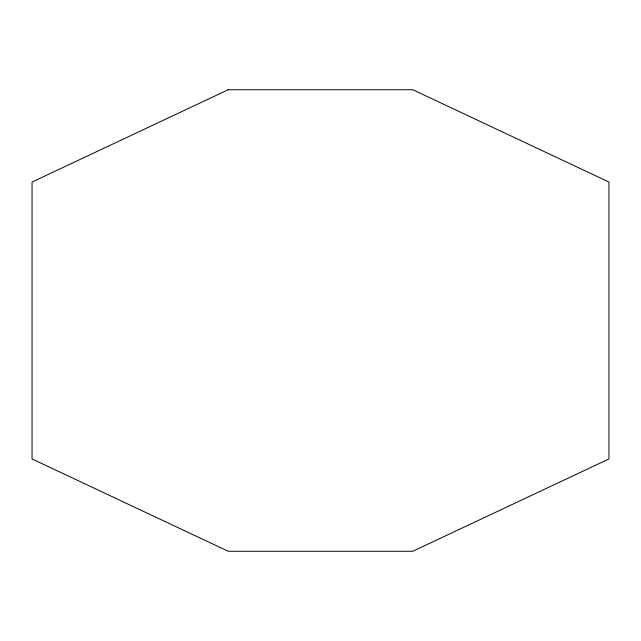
<?xml version="1.0" encoding="UTF-8"?>
<svg xmlns="http://www.w3.org/2000/svg" width="641" height="641" viewBox="0 0 641 641"><rect width="100%" height="100%" fill="white"/><g stroke="black" fill="none" stroke-linecap="round" stroke-linejoin="round"><path stroke-width="0.96" d="M228.196 89.74L32.05 182.044L32.05 458.956L228.196 551.26L412.804 551.26L608.95 458.956L608.95 182.044L412.804 89.74L228.196 89.74"/></g></svg>
